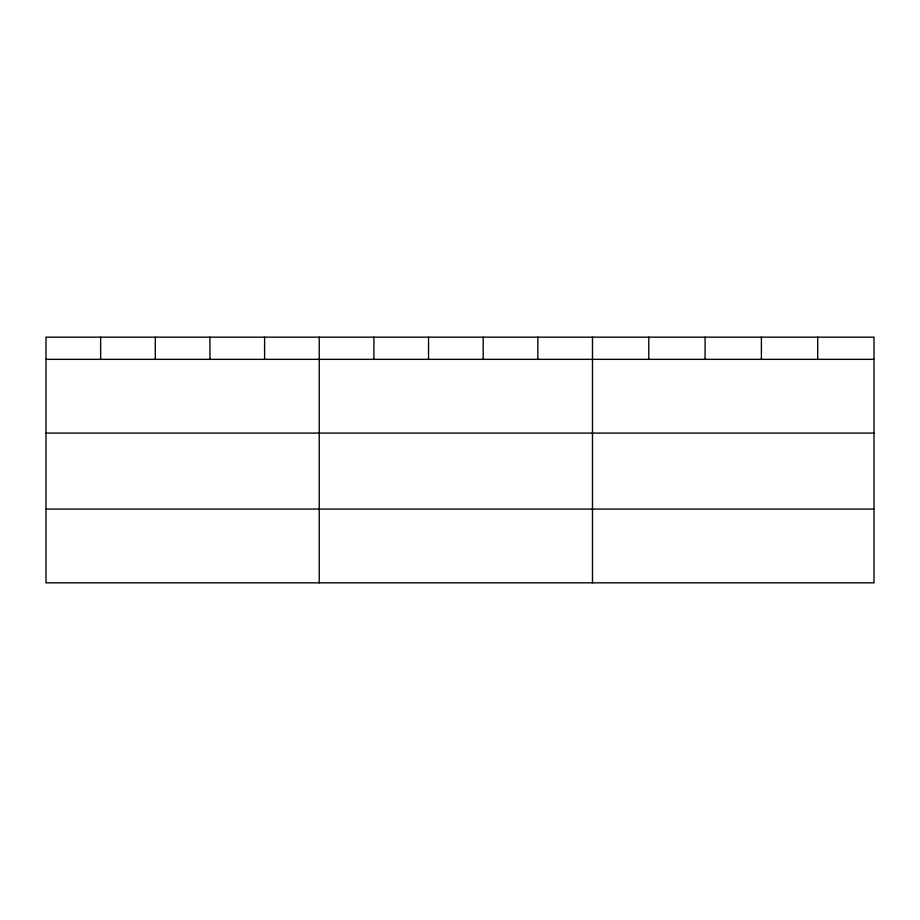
<?xml version="1.0" encoding="UTF-8"?>
<svg xmlns="http://www.w3.org/2000/svg" width="920" height="920" viewBox="0 0 920 920"><rect width="100%" height="100%" fill="white"/><g stroke="black" fill="none" stroke-linecap="round" stroke-linejoin="round"><path stroke-width="1.38" d="M874 433.09L874 337.168L46 337.168L46 582.832L874 582.832L874 433.09L46 433.09M46 359.341L874 359.341M46 509.07L874 509.07M817.696 337.168L817.696 359.341M761.392 337.168L761.392 359.341M705.088 337.168L705.088 359.341M648.784 337.168L648.784 359.341M592.48 337.168L592.48 582.832M537.832 337.168L537.832 359.341M483.184 337.168L483.184 359.341M428.536 337.168L428.536 359.341M373.888 337.168L373.888 359.341M319.24 337.168L319.24 582.832M264.592 337.168L264.592 359.341M209.944 337.168L209.944 359.341M155.296 337.168L155.296 359.341M100.648 337.168L100.648 359.341"/></g></svg>
